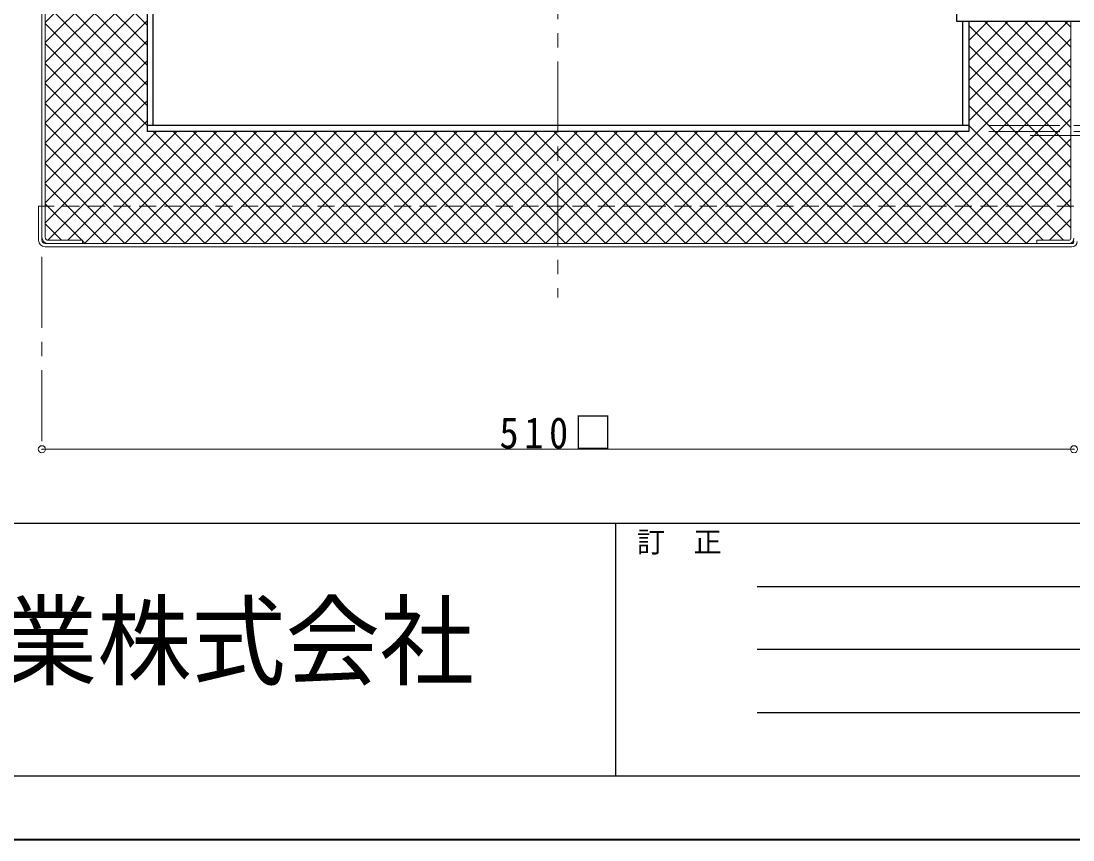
# Model space of a CAD drawing. Units: millimetres at full size, sheet at 1:7; details may follow other scales. Extents: x -1480 to 1355, y -979 to 988.
# Drawn here: x -1145 to -625, y -979 to -575 of the extents above; entities that cross this region are included whole.
import ezdxf
from ezdxf.enums import TextEntityAlignment as Align

# ---------------------------------------------------------------- set-up
doc = ezdxf.new("R2010")
doc.units = ezdxf.units.MM
doc.header["$LTSCALE"] = 7
doc.header["$PDMODE"] = 32
doc.header["$PDSIZE"] = 3.5
doc.linetypes.add('CHAIN1', pattern=[8, 5, -1, 1, -1])
doc.linetypes.add('DASHED1', pattern=[1.8, 1.2, -0.6])
doc.layers.add('0-0_ﾚｲﾔ1', color=4, linetype='Continuous', lineweight=9)
doc.layers.add('0-1_ﾚｲﾔ2', color=7, linetype='Continuous')
doc.styles.add('ＭＳ ゴシック', font='')
doc.styles.get('ＭＳ ゴシック').set_extended_font_data('MS Gothic')

msp = doc.modelspace()

# ---------------------------------------------------------------- linework, layer by layer
at = {"layer": '0-0_ﾚｲﾔ1', "linetype": 'CHAIN1'}
for p, q in [((-879.745, 77.455), (-879.745, -711.045)), ((-666.745, -626.045), (70.255, -626.045)), ((-666.745, -629.045), (70.255, -629.045)), ((-646.345, -631.045), (-603.145, -631.045)), ((-1134.745, -691.045), (-1134.745, -786.045))]:
    msp.add_line(p, q, dxfattribs=at)
at = {"layer": '0-0_ﾚｲﾔ1', "color": 7, "lineweight": 18}
for p, q in [((-1134.745, -682.845), (-1134.745, -132.245)), ((-1133.145, -681.245), (-1133.145, -132.245)), ((-626.345, -681.845), (-626.345, -574.545)), ((-1134.745, -666.045), (-1136.345, -666.045)), ((-1136.345, -682.845), (-1136.345, -666.045)), ((-1133.145, -684.445), (-625.745, -684.445)), ((-1133.145, -686.045), (-625.745, -686.045)), ((-643.145, -684.445), (-643.145, -682.845)), ((-643.145, -682.845), (-627.345, -682.845))]:
    msp.add_line(p, q, dxfattribs=at)
at = {"layer": '0-0_ﾚｲﾔ1', "color": 5, "lineweight": 25}
for p, q in [((-1082.745, -132.045), (-1082.745, -629.045)), ((-1079.745, -626.045), (-1079.745, -132.045)), ((-682.745, -571.045), (-682.745, -574.545)), ((-682.745, -574.545), (-600.745, -574.545)), ((-679.745, -626.045), (-679.745, -574.545)), ((-676.745, -574.545), (-676.745, -629.045)), ((-676.745, -626.045), (-1082.745, -626.045)), ((-676.745, -629.045), (-1082.745, -629.045))]:
    msp.add_line(p, q, dxfattribs=at)
at = {"layer": '0-0_ﾚｲﾔ1'}
for p, q in [((-1133.145, -575.266), (-1082.745, -524.866)), ((-1133.145, -526.176), (-1082.745, -576.576)), ((-1133.145, -585.165), (-1082.745, -534.765)), ((-1133.145, -536.075), (-1082.745, -586.475)), ((-1133.145, -595.065), (-1082.745, -544.665)), ((-1133.145, -545.975), (-1082.745, -596.375)), ((-1133.145, -604.964), (-1082.745, -554.564)), ((-1133.145, -555.874), (-1082.745, -606.274)), ((-1133.145, -614.864), (-1082.745, -564.464)), ((-1133.145, -565.774), (-1082.745, -616.174)), ((-1133.145, -624.763), (-1082.745, -574.363)), ((-1133.145, -575.673), (-1082.745, -626.073)), ((-676.745, -623.74), (-627.551, -574.545)), ((-676.745, -613.841), (-637.45, -574.545)), ((-676.745, -603.941), (-647.349, -574.545)), ((-676.745, -594.042), (-657.249, -574.545)), ((-676.745, -584.142), (-667.148, -574.545)), ((-676.745, -576.697), (-626.345, -627.097)), ((-668.997, -574.545), (-626.345, -617.197)), ((-659.097, -574.545), (-626.345, -607.298)), ((-649.198, -574.545), (-626.345, -597.398)), ((-639.298, -574.545), (-626.345, -587.499)), ((-629.399, -574.545), (-626.345, -577.599)), ((-1133.145, -634.663), (-1082.745, -584.263)), ((-1133.145, -585.573), (-1034.273, -684.445)), ((-727.551, -684.445), (-626.345, -583.24)), ((-676.745, -586.596), (-626.345, -636.996)), ((-1133.145, -644.562), (-1082.745, -594.162)), ((-1133.145, -595.472), (-1044.172, -684.445)), ((-717.652, -684.445), (-626.345, -593.139)), ((-676.745, -596.496), (-626.345, -646.896)), ((-1133.145, -654.462), (-1082.745, -604.062)), ((-1133.145, -605.372), (-1054.072, -684.445)), ((-707.752, -684.445), (-626.345, -603.039)), ((-676.745, -606.395), (-626.345, -656.795)), ((-697.853, -684.445), (-626.345, -612.938)), ((-1133.145, -664.361), (-1082.745, -613.961)), ((-1133.145, -615.271), (-1063.971, -684.445)), ((-676.745, -616.295), (-626.345, -666.695)), ((-687.953, -684.445), (-626.345, -622.838)), ((-1133.145, -674.261), (-1082.745, -623.861)), ((-1133.145, -625.171), (-1073.871, -684.445)), ((-676.745, -626.194), (-626.345, -676.594)), ((-1131.808, -682.824), (-1078.03, -629.045)), ((-1121.931, -682.845), (-1068.131, -629.045)), ((-1113.631, -684.445), (-1058.231, -629.045)), ((-1103.732, -684.445), (-1048.332, -629.045)), ((-1093.832, -684.445), (-1038.432, -629.045)), ((-1083.933, -684.445), (-1028.533, -629.045)), ((-1079.773, -629.045), (-1024.373, -684.445)), ((-1074.033, -684.445), (-1018.633, -629.045)), ((-1069.874, -629.045), (-1014.474, -684.445)), ((-1064.134, -684.445), (-1008.734, -629.045)), ((-1059.974, -629.045), (-1004.574, -684.445)), ((-1054.234, -684.445), (-998.834, -629.045)), ((-1050.075, -629.045), (-994.675, -684.445)), ((-1044.335, -684.445), (-988.935, -629.045)), ((-1040.175, -629.045), (-984.775, -684.445)), ((-1034.435, -684.445), (-979.035, -629.045)), ((-1030.276, -629.045), (-974.876, -684.445)), ((-1024.536, -684.445), (-969.136, -629.045)), ((-1020.376, -629.045), (-964.976, -684.445)), ((-1014.636, -684.445), (-959.236, -629.045)), ((-1010.477, -629.045), (-955.077, -684.445)), ((-1004.737, -684.445), (-949.337, -629.045)), ((-1000.577, -629.045), (-945.177, -684.445)), ((-994.837, -684.445), (-939.437, -629.045)), ((-990.678, -629.045), (-935.278, -684.445)), ((-984.938, -684.445), (-929.538, -629.045)), ((-980.778, -629.045), (-925.378, -684.445)), ((-975.038, -684.445), (-919.638, -629.045)), ((-970.879, -629.045), (-915.479, -684.445)), ((-965.139, -684.445), (-909.739, -629.045)), ((-960.979, -629.045), (-905.579, -684.445)), ((-955.239, -684.445), (-899.839, -629.045)), ((-951.08, -629.045), (-895.68, -684.445)), ((-945.34, -684.445), (-889.94, -629.045)), ((-941.18, -629.045), (-885.78, -684.445)), ((-935.44, -684.445), (-880.04, -629.045)), ((-931.281, -629.045), (-875.881, -684.445)), ((-925.541, -684.445), (-870.141, -629.045)), ((-921.381, -629.045), (-865.981, -684.445)), ((-915.641, -684.445), (-860.241, -629.045)), ((-911.482, -629.045), (-856.082, -684.445)), ((-905.742, -684.445), (-850.342, -629.045)), ((-901.582, -629.045), (-846.182, -684.445)), ((-895.842, -684.445), (-840.442, -629.045)), ((-891.683, -629.045), (-836.283, -684.445)), ((-885.943, -684.445), (-830.543, -629.045)), ((-881.783, -629.045), (-826.383, -684.445)), ((-876.043, -684.445), (-820.643, -629.045)), ((-871.884, -629.045), (-816.484, -684.445)), ((-866.144, -684.445), (-810.744, -629.045)), ((-861.984, -629.045), (-806.584, -684.445)), ((-856.244, -684.445), (-800.844, -629.045)), ((-852.085, -629.045), (-796.685, -684.445)), ((-846.345, -684.445), (-790.945, -629.045)), ((-842.185, -629.045), (-786.785, -684.445)), ((-836.445, -684.445), (-781.045, -629.045)), ((-832.286, -629.045), (-776.886, -684.445)), ((-826.546, -684.445), (-771.146, -629.045)), ((-822.386, -629.045), (-766.986, -684.445)), ((-816.646, -684.445), (-761.246, -629.045)), ((-812.487, -629.045), (-757.087, -684.445)), ((-806.747, -684.445), (-751.347, -629.045)), ((-802.587, -629.045), (-747.187, -684.445)), ((-796.847, -684.445), (-741.447, -629.045)), ((-792.688, -629.045), (-737.288, -684.445)), ((-786.948, -684.445), (-731.548, -629.045)), ((-782.788, -629.045), (-727.388, -684.445)), ((-777.048, -684.445), (-721.648, -629.045)), ((-772.889, -629.045), (-717.489, -684.445)), ((-767.149, -684.445), (-711.749, -629.045)), ((-762.989, -629.045), (-707.589, -684.445)), ((-757.249, -684.445), (-701.849, -629.045)), ((-753.09, -629.045), (-697.69, -684.445)), ((-747.35, -684.445), (-691.95, -629.045)), ((-743.19, -629.045), (-687.79, -684.445)), ((-737.451, -684.445), (-682.051, -629.045)), ((-733.291, -629.045), (-677.891, -684.445)), ((-723.391, -629.045), (-667.991, -684.445)), ((-713.492, -629.045), (-658.092, -684.445)), ((-703.592, -629.045), (-648.192, -684.445)), ((-693.693, -629.045), (-639.893, -682.845)), ((-683.793, -629.045), (-629.993, -682.845)), ((-678.054, -684.445), (-626.345, -632.737)), ((-1133.145, -635.07), (-1083.77, -684.445)), ((-668.154, -684.445), (-626.345, -642.637)), ((-1133.145, -644.97), (-1093.67, -684.445)), ((-1133.145, -654.869), (-1103.569, -684.445)), ((-658.255, -684.445), (-626.345, -652.536)), ((-1133.145, -664.769), (-1115.069, -682.845)), ((-648.355, -684.445), (-626.345, -662.436)), ((-1133.145, -674.668), (-1124.968, -682.845)), ((-636.856, -682.845), (-626.345, -672.335)), ((-1114.745, -683.169), (-1113.469, -684.445)), ((-626.783, -682.672), (-626.518, -682.408)), ((-1134.745, -786.045), (-624.745, -786.045))]:
    msp.add_line(p, q, dxfattribs=at)
at = {"layer": '0-0_ﾚｲﾔ1', "linetype": 'DASHED1'}
msp.add_line((-624.745, -666.045), (-1134.745, -666.045), dxfattribs=at)
at = {"layer": '0-0_ﾚｲﾔ1', "color": 6, "lineweight": 25}
for p, q in [((-1448.245, -822.545), (1323.755, -822.545)), ((-851.245, -822.545), (-851.245, -947.545)), ((-781.245, -853.795), (-131.245, -853.795)), ((-131.245, -885.045), (-781.245, -885.045)), ((-131.245, -916.295), (-781.245, -916.295)), ((1323.755, -947.545), (-1448.245, -947.545))]:
    msp.add_line(p, q, dxfattribs=at)
at = {"layer": '0-0_ﾚｲﾔ1', "color": 1, "lineweight": 40}
msp.add_line((1355.255, -979.045), (-1479.745, -979.045), dxfattribs=at)
at = {"layer": '0-0_ﾚｲﾔ1', "color": 7, "lineweight": 18}
msp.add_lwpolyline([(-1131.545, -682.845), (-1114.745, -682.845), (-1114.745, -684.445)], dxfattribs=at)
for centre, radius, start, end in [((-1133.145, -682.845), 3.2, 180, 270), ((-1131.545, -681.245), 3.2, 180, 270), ((-1133.145, -682.845), 1.6, 180, 270), ((-1131.545, -681.245), 1.6, 180, 270), ((-627.345, -681.845), 1, 270, 0), ((-627.345, -681.845), 2.6, 270, 0), ((-625.745, -683.445), 2.6, 270, 0), ((-625.745, -683.445), 1, 270, 0)]:
    msp.add_arc(centre, radius, start, end, dxfattribs=at)
at = {"layer": '0-0_ﾚｲﾔ1'}
for p in [(-1134.745, -786.045), (-624.745, -786.045)]:
    msp.add_point(p, dxfattribs=at)

# ---------------------------------------------------------------- texts
at = {"layer": '0-0_ﾚｲﾔ1', "color": 7, "style": 'ＭＳ ゴシック'}
msp.add_text('訂\u3000正', height=10.26, dxfattribs=at).set_placement((-840.745, -840.045), align=Align.BOTTOM_LEFT)
at = {"layer": '0-0_ﾚｲﾔ1', "color": 7, "style": 'ＭＳ ゴシック', "width": 0.95}
msp.add_text('工業株式会社', height=35.92, dxfattribs=at).set_placement((-1200.495, -909.545), align=Align.BOTTOM_LEFT)
at = {"layer": '0-1_ﾚｲﾔ2', "insert": (-908.62, -786.045), "char_height": 15.4, "attachment_point": 7, "style": 'ＭＳ ゴシック'}
msp.add_mtext('\\T1.3;\\W0.9;510□', dxfattribs=at)

doc.saveas('drawing.dxf')
